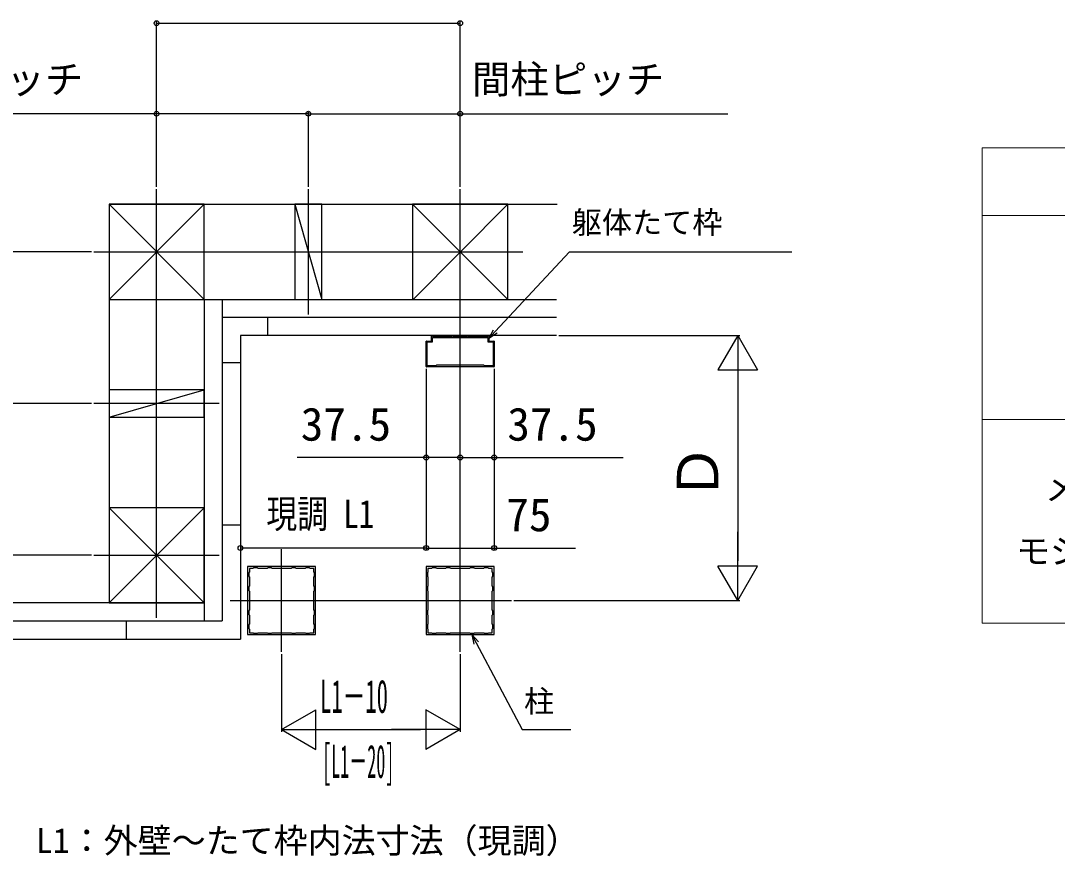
# Model space of a CAD drawing. Units: millimetres, scale not verified. Extents: x -875 to 875, y -1304 to 1297.
# Drawn here: x -199.4 to 258.2, y 537.8 to 906.9 of the extents above; entities that cross this region are included whole.
import ezdxf
from ezdxf.enums import TextEntityAlignment as Align

# ---------------------------------------------------------------- set-up
doc = ezdxf.new("R2010")
doc.units = ezdxf.units.MM
doc.header["$LTSCALE"] = 8
doc.layers.add('0-1_TABLE1', color=7, linetype='Continuous', lineweight=18)
for name, color, linetype in [('0-2_USER1', 3, 'Continuous'), ('0-5_YKK_12', 2, 'Continuous'), ('0-7_YKK_A1', 4, 'Continuous'), ('0-8_YKK_D', 6, 'Continuous')]:
    doc.layers.add(name, color=color, linetype=linetype)
doc.styles.add('ＭＳ ゴシック', font='')
doc.styles.get('ＭＳ ゴシック').set_extended_font_data('MS Gothic')

msp = doc.modelspace()

# ---------------------------------------------------------------- linework, layer by layer
at = {"layer": '0-1_TABLE1'}
for p, q in [((225, 850.8), (545, 850.8)), ((225, 850.8), (225, 640.8)), ((225, 820.8), (545, 820.8)), ((225, 730.8), (545, 730.8)), ((225, 640.8), (545, 640.8))]:
    msp.add_line(p, q, dxfattribs=at)
at = {"layer": '0-5_YKK_12'}
for p, q in [((-139.4, 643.128), (-139.4, 832.462)), ((-72.4, 777.128), (-72.4, 832.462)), ((-5.4, 628.128), (-5.4, 832.462)), ((-167.066, 804.795), (22.267, 804.795)), ((-111.733, 737.795), (-167.066, 737.795)), ((-84.2, 628.128), (-84.2, 673.462)), ((-167.066, 670.795), (-111.733, 670.795)), ((-106.866, 650.795), (17.267, 650.795))]:
    msp.add_line(p, q, dxfattribs=at)
at = {"layer": '0-7_YKK_A1'}
for p, q in [((-160.4, 825.795), (37.457, 825.795)), ((-160.4, 825.795), (-160.4, 691.795)), ((-160.4, 783.795), (-118.4, 825.795)), ((-160.4, 825.795), (-118.4, 783.795)), ((-26.4, 825.795), (15.6, 783.795)), ((-26.21, 783.795), (15.6, 825.795)), ((-118.4, 783.795), (37.105, 783.795)), ((-118.4, 783.795), (-118.4, 641.795)), ((-110.4, 783.795), (-110.4, 641.795)), ((37.105, 775.795), (-110.4, 775.795)), ((-90.308, 767.795), (-90.308, 775.795)), ((-20.4, 754.115), (-20.4, 765.275)), ((-20.28, 765.395), (-18.12, 765.395)), ((-20, 754.515), (-20, 764.875)), ((-19.88, 764.995), (-17.72, 764.995)), ((-18, 765.515), (-18, 767.675)), ((-17.88, 767.795), (-17.72, 767.795)), ((-17.6, 767.675), (-17.6, 767.475)), ((-17.6, 765.115), (-17.6, 766.835)), ((-17.48, 767.355), (-9.12, 767.355)), ((-17.48, 766.955), (6.68, 766.955)), ((-9, 767.475), (-9, 767.675)), ((-8.88, 767.795), (-8.72, 767.795)), ((-8.6, 767.675), (-8.6, 767.475)), ((-8.48, 767.355), (-5.583, 767.355)), ((-5.216, 767.355), (-2.32, 767.355)), ((-2.2, 767.475), (-2.2, 767.675)), ((-2.08, 767.795), (-1.92, 767.795)), ((-1.8, 767.675), (-1.8, 767.475)), ((-1.68, 767.355), (6.68, 767.355)), ((6.8, 767.475), (6.8, 767.675)), ((6.8, 766.835), (6.8, 765.115)), ((6.92, 767.795), (7.08, 767.795)), ((6.92, 764.995), (9.08, 764.995)), ((7.2, 767.675), (7.2, 765.515)), ((7.32, 765.395), (9.48, 765.395)), ((9.2, 764.875), (9.2, 754.515)), ((9.6, 765.275), (9.6, 754.115)), ((-102.4, 755.704), (-110.4, 755.704)), ((-5.583, 753.995), (-20.28, 753.995)), ((-16.249, 754.395), (-19.88, 754.395)), ((-15.835, 754.76), (-16.165, 754.43)), ((4.951, 754.795), (-15.75, 754.795)), ((9.48, 753.995), (-5.216, 753.995)), ((5.365, 754.43), (5.035, 754.76)), ((9.08, 754.395), (5.45, 754.395)), ((-160.4, 731.795), (-118.4, 743.795)), ((-118.4, 731.795), (-118.4, 743.795)), ((-160.4, 731.795), (-118.4, 731.795)), ((-118.4, 691.795), (-160.4, 649.795)), ((-160.4, 691.795), (-118.4, 649.795)), ((-102.4, 684.014), (-110.4, 684.014)), ((-118.4, 649.795), (-208.768, 649.795)), ((-208.768, 641.795), (-110.4, 641.795)), ((-152.619, 633.795), (-152.619, 641.795)), ((-208.768, 633.795), (-102.4, 633.795))]:
    msp.add_line(p, q, dxfattribs=at)
for points in [[(-160.4, 783.795), (-118.4, 783.795), (-118.4, 825.795), (-160.4, 825.795)], [(-78.4, 825.795), (-66.4, 783.795), (-66.4, 825.795)], [(15.6, 783.795), (15.6, 825.795), (-26.4, 825.795), (-26.4, 783.795)], [(-118.4, 649.795), (-118.4, 691.795), (-160.4, 691.795), (-160.4, 649.795)], [(-69.2, 665.795), (-99.2, 665.795), (-99.2, 635.795), (-69.2, 635.795)], [(9.6, 665.795), (-20.4, 665.795), (-20.4, 635.795), (9.6, 635.795)]]:
    msp.add_lwpolyline(points, close=True, dxfattribs=at)
for points in [[(-78.4, 825.795), (-78.4, 783.795), (-66.4, 783.795)], [(37.105, 767.795), (-102.4, 767.795), (-102.4, 633.795)], [(-118.4, 743.795), (-160.4, 743.795), (-160.4, 731.795)], [(-80, 664.995), (-88.4, 664.995), (-88.64, 665.235), (-90.36, 665.235), (-90.6, 664.995), (-94.6, 664.995), (-94.84, 665.235), (-96.56, 665.235), (-96.8, 664.995), (-98.4, 664.995), (-98.4, 663.395), (-98.64, 663.155), (-98.64, 661.435), (-98.4, 661.195), (-98.4, 657.195), (-98.64, 656.955), (-98.64, 655.235), (-98.4, 654.995), (-98.4, 646.595), (-98.64, 646.355), (-98.64, 644.635), (-98.4, 644.395), (-98.4, 640.395), (-98.64, 640.155), (-98.64, 638.435), (-98.4, 638.195), (-98.4, 636.595), (-96.8, 636.595), (-96.56, 636.355), (-94.84, 636.355), (-94.6, 636.595), (-90.6, 636.595), (-90.36, 636.355), (-88.64, 636.355), (-88.4, 636.595), (-80, 636.595), (-79.76, 636.355), (-78.04, 636.355), (-77.8, 636.595), (-73.8, 636.595)], [(-73.8, 636.595), (-73.56, 636.355), (-71.84, 636.355), (-71.6, 636.595), (-70, 636.595), (-70, 638.195), (-69.76, 638.435), (-69.76, 640.155), (-70, 640.395), (-70, 644.395), (-69.76, 644.635), (-69.76, 646.355), (-70, 646.595), (-70, 654.995), (-69.76, 655.235), (-69.76, 656.955), (-70, 657.195), (-70, 661.195), (-69.76, 661.435), (-69.76, 663.155), (-70, 663.395), (-70, 664.995), (-71.6, 664.995), (-71.84, 665.235), (-73.56, 665.235), (-73.8, 664.995), (-77.8, 664.995), (-78.04, 665.235), (-79.76, 665.235), (-80, 664.995)], [(-1.2, 664.995), (-9.6, 664.995), (-9.84, 665.235), (-11.56, 665.235), (-11.8, 664.995), (-15.8, 664.995), (-16.04, 665.235), (-17.76, 665.235), (-18, 664.995), (-19.6, 664.995), (-19.6, 663.395), (-19.84, 663.155), (-19.84, 661.435), (-19.6, 661.195), (-19.6, 657.195), (-19.84, 656.955), (-19.84, 655.235), (-19.6, 654.995), (-19.6, 646.595), (-19.84, 646.355), (-19.84, 644.635), (-19.6, 644.395), (-19.6, 640.395), (-19.84, 640.155), (-19.84, 638.435), (-19.6, 638.195), (-19.6, 636.595), (-18, 636.595), (-17.76, 636.355), (-16.04, 636.355), (-15.8, 636.595), (-11.8, 636.595), (-11.56, 636.355), (-9.84, 636.355), (-9.6, 636.595), (-1.2, 636.595), (-0.96, 636.355), (0.76, 636.355), (1, 636.595), (5, 636.595)], [(5, 636.595), (5.24, 636.355), (6.96, 636.355), (7.2, 636.595), (8.8, 636.595), (8.8, 638.195), (9.04, 638.435), (9.04, 640.155), (8.8, 640.395), (8.8, 644.395), (9.04, 644.635), (9.04, 646.355), (8.8, 646.595), (8.8, 654.995), (9.04, 655.235), (9.04, 656.955), (8.8, 657.195), (8.8, 661.195), (9.04, 661.435), (9.04, 663.155), (8.8, 663.395), (8.8, 664.995), (7.2, 664.995), (6.96, 665.235), (5.24, 665.235), (5, 664.995), (1, 664.995), (0.76, 665.235), (-0.96, 665.235), (-1.2, 664.995)]]:
    msp.add_lwpolyline(points, dxfattribs=at)
for centre, radius, start, end in [((-20.28, 765.275), 0.12, 90, 180), ((-19.88, 764.875), 0.12, 90, 180), ((-18.12, 765.515), 0.12, 270, 0), ((-17.88, 767.675), 0.12, 90, 180), ((-17.72, 767.675), 0.12, 0, 90), ((-17.72, 765.115), 0.12, 270, 0), ((-17.48, 767.475), 0.12, 180, 270), ((-17.48, 766.835), 0.12, 90, 180), ((-9.12, 767.475), 0.12, 270, 0), ((-8.88, 767.675), 0.12, 90, 180), ((-8.72, 767.675), 0.12, 0, 90), ((-8.48, 767.475), 0.12, 180, 270), ((-5.583, 767.275), 0.08, 23.57818, 90), ((-5.4, 767.355), 0.12, 203.57818, 336.42182), ((-5.216, 767.275), 0.08, 90, 156.42182), ((-2.32, 767.475), 0.12, 270, 0), ((-2.08, 767.675), 0.12, 90, 180), ((-1.92, 767.675), 0.12, 0, 90), ((-1.68, 767.475), 0.12, 180, 270), ((6.68, 767.475), 0.12, 270, 0), ((6.68, 766.835), 0.12, 0, 90), ((6.92, 767.675), 0.12, 90, 180), ((6.92, 765.115), 0.12, 180, 270), ((7.08, 767.675), 0.12, 0, 90), ((7.32, 765.515), 0.12, 180, 270), ((9.08, 764.875), 0.12, 0, 90), ((9.48, 765.275), 0.12, 0, 90), ((-20.28, 754.115), 0.12, 180, 270), ((-19.88, 754.515), 0.12, 180, 270), ((-16.249, 754.515), 0.12, 270, 315), ((-15.75, 754.675), 0.12, 90, 135), ((-5.583, 754.075), 0.08, 270, 336.42182), ((-5.4, 753.995), 0.12, 23.57818, 156.42182), ((-5.216, 754.075), 0.08, 203.57818, 270), ((4.951, 754.675), 0.12, 45, 90), ((5.45, 754.515), 0.12, 225, 270), ((9.08, 754.515), 0.12, 270, 0), ((9.48, 754.115), 0.12, 270, 0)]:
    msp.add_arc(centre, radius, start, end, dxfattribs=at)
at = {"layer": '0-8_YKK_D'}
for p, q in [((-139.4, 833.462), (-139.4, 906.795)), ((-5.4, 833.462), (-5.4, 906.795)), ((-139.4, 905.795), (-5.4, 905.795)), ((-139.4, 833.462), (-139.4, 866.795)), ((-72.4, 833.462), (-72.4, 866.795)), ((-72.4, 833.462), (-72.4, 866.795)), ((-5.4, 833.462), (-5.4, 866.795)), ((-168.066, 804.795), (-321.4, 804.795)), ((-168.066, 804.795), (-281.4, 804.795)), ((38.105, 767.795), (118.105, 767.795)), ((117.105, 767.795), (108.355, 752.64)), ((117.105, 767.795), (125.855, 752.64)), ((117.105, 767.795), (117.105, 737.484)), ((-20.4, 753.195), (-20.399, 672.995)), ((-20.4, 753.195), (-20.399, 672.995)), ((-20.4, 753.195), (-20.4, 712.995)), ((9.6, 753.195), (9.601, 672.995)), ((9.6, 753.195), (9.6, 712.995)), ((108.355, 752.64), (125.855, 752.64)), ((117.105, 750.295), (117.105, 668.295)), ((-168.066, 737.795), (-281.4, 737.795)), ((-168.066, 737.795), (-281.4, 737.795)), ((117.105, 650.795), (117.105, 681.106)), ((-20.399, 673.995), (-102.399, 673.995)), ((-168.066, 670.795), (-321.4, 670.795)), ((-168.066, 670.795), (-281.4, 670.795)), ((117.105, 650.795), (108.355, 665.951)), ((125.855, 665.951), (108.355, 665.951)), ((117.105, 650.795), (125.855, 665.951)), ((18.267, 650.795), (118.105, 650.795)), ((-84.2, 627.128), (-84.2, 592.795)), ((-5.4, 627.128), (-5.4, 592.795)), ((-84.2, 593.795), (-69.044, 602.545)), ((-69.044, 585.045), (-69.044, 602.545)), ((-5.4, 593.795), (-20.555, 602.545)), ((-20.555, 602.545), (-20.555, 585.045)), ((-84.2, 593.795), (-69.044, 585.045)), ((-84.2, 593.795), (-53.889, 593.795)), ((-66.7, 593.795), (-22.9, 593.795)), ((-5.4, 593.795), (-35.711, 593.795)), ((-5.4, 593.795), (-20.555, 585.045))]:
    msp.add_line(p, q, dxfattribs=at)
for points in [[(-72.4, 865.795), (-139.4, 865.795), (-257.592, 865.795)], [(-72.4, 865.795), (-5.4, 865.795), (112.792, 865.795)], [(7.2, 766.495), (10.099, 769.603), (42.916, 804.795), (141.08, 804.795)], [(10.932, 768.827), (7.2, 766.495), (9.266, 770.38)], [(-5.4, 713.995), (-20.4, 713.995), (-77.291, 713.995)], [(-5.4, 713.995), (9.6, 713.995), (66.491, 713.995)], [(-20.399, 673.995), (9.601, 673.995), (45.582, 673.995)], [(2.704, 632.577), (-0.297, 635.795), (0.693, 631.508)], [(-0.297, 635.795), (1.698, 632.043), (22.035, 593.795), (43.39, 593.795)]]:
    msp.add_lwpolyline(points, dxfattribs=at)
for centre in [(-139.4, 905.795), (-5.4, 905.795), (-139.4, 865.795), (-72.4, 865.795), (-72.4, 865.795), (-5.4, 865.795), (-20.4, 713.995), (-5.4, 713.995), (-5.4, 713.995), (9.6, 713.995), (-102.399, 673.995), (-20.399, 673.995), (-20.399, 673.995), (9.601, 673.995)]:
    msp.add_circle(centre, 1.075, dxfattribs=at)

# ---------------------------------------------------------------- texts
at = {"layer": '0-1_TABLE1', "style": 'ＭＳ ゴシック'}
for s, p in [('メーター', (252.798, 691.823)), ('モジュール', (240.057, 663.84))]:
    msp.add_text(s, height=11, dxfattribs=at).set_placement(p, align=Align.BOTTOM_LEFT)
at = {"layer": '0-2_USER1', "style": 'ＭＳ ゴシック'}
msp.add_text('L1：外壁～たて枠内法寸法（現調）', height=11, dxfattribs=at).set_placement((-192.705, 535.987), align=Align.BOTTOM_LEFT)
at = {"layer": '0-8_YKK_D', "style": 'ＭＳ ゴシック'}
for s, height, p in [('間柱ピッチ', 12.46, (-256.717, 871.017)), ('間柱ピッチ', 12.46, (-0.225, 871.017)), ('躯体たて枠', 9.751, (43.886, 810.001)), ('37.5', 14.66, (-75.768, 716.995)), ('37.5', 14.66, (15.423, 716.995)), ('75', 14.66, (14.969, 676.995)), ('柱', 9.751, (22.789, 598.528))]:
    msp.add_text(s, height=height, dxfattribs=at).set_placement(p, align=Align.BOTTOM_LEFT)
msp.add_text('Ｄ', height=18.33, rotation=90, dxfattribs=at).set_placement((114.105, 694.948), align=Align.BOTTOM_LEFT)
for s, height, width, p in [('現調 L1', 12.46, 0.8, (-90.931, 679.12)), ('L1－10', 14.66, 0.5, (-67.214, 596.795)), ('[L1－20]', 14.66, 0.4, (-66.368, 568.068))]:
    msp.add_text(s, height=height, dxfattribs=dict(at, width=width)).set_placement(p, align=Align.BOTTOM_LEFT)

doc.saveas('drawing.dxf')
